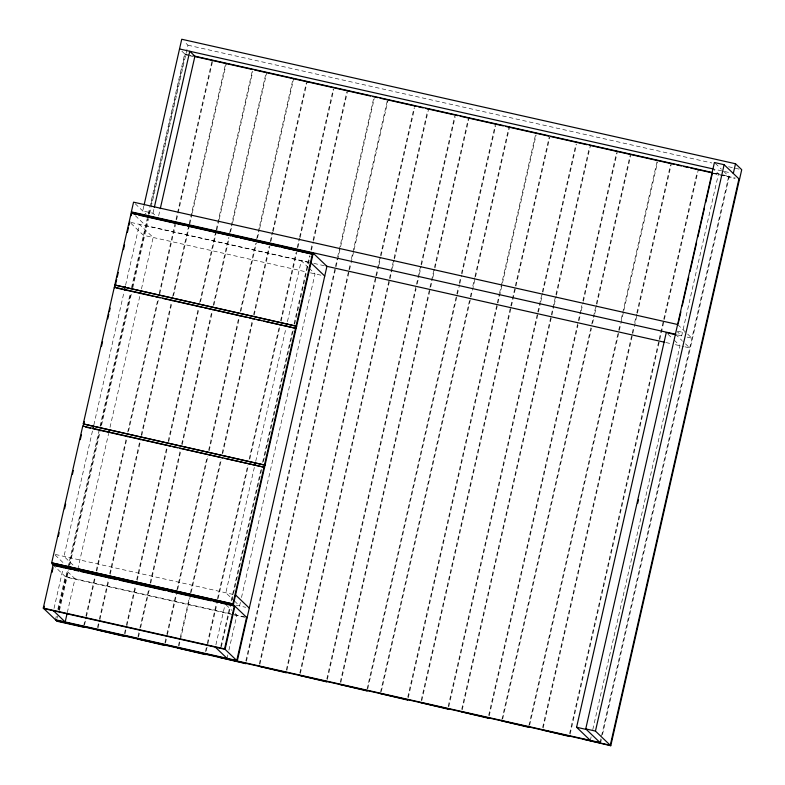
<?xml version="1.0" encoding="UTF-8"?>
<svg xmlns="http://www.w3.org/2000/svg" width="785" height="785" viewBox="0 0 785 785"><rect width="100%" height="100%" fill="white"/><g stroke="black" fill="none" stroke-linecap="round" stroke-linejoin="round"><path stroke-width="0.59" stroke-dasharray="3.92 2.94" d="M92.473 430.975L63.977 556.388L74.281 566.25M93.837 425.009L124.226 291.225M125.58 285.249L139.426 224.333L153.154 237.472L141.221 290.028M143.812 206.18L142.733 210.949L152.987 213.255L155.548 215.708M54.028 608.444L63.31 567.584M55.47 619.767L56.265 616.264M57.855 609.258L65.283 576.573L233.459 614.39M58.375 609.749L67.382 570.077M68.001 567.349L98.939 431.181M100.029 426.402L130.418 292.628M131.448 288.075L147.619 216.935M148.286 213.991L184.661 53.871L191.501 55.411M57.04 618.364L57.58 615.97M58.944 609.994L67.903 570.567M68.982 565.789L99.391 431.956M100.745 425.98L130.879 293.345M132.233 287.369L147.708 219.26M148.797 214.482L150.151 208.506M151.24 203.727L185.172 54.361L191.157 55.706M59.454 610.485L68.678 569.861M69.767 565.082L100.176 431.25M101.53 425.274L131.389 293.835M132.753 287.86L148.493 218.554M149.582 213.775L187.949 45.196L184.073 41.477M152.987 213.255L154.066 208.486M67.304 612.614L74.997 578.761L65.812 569.979M77.715 569.527L108.654 433.359M110.008 427.393L140.132 294.807M158.658 215.777L160.003 209.821M83.75 625.625L85.644 617.255M85.918 616.058L95.152 575.434M96.231 570.656L126.365 438.02M127.719 432.044L157.854 299.409M159.218 293.433L174.957 224.137M176.046 219.349L211.881 61.622M84.525 624.919L86.154 617.746M86.428 616.549L95.387 577.122M96.741 571.146L127.15 437.314M128.505 431.338L158.639 298.712M159.728 293.924L175.477 224.628M176.556 219.839L212.666 60.926M97.507 627.46L99.136 620.287M99.41 619.09L108.634 578.466M109.723 573.688L139.858 441.052M141.212 435.076L171.346 302.441M172.7 296.475L188.989 224.775M189.263 223.578L225.374 64.655M98.017 627.951L99.646 620.778M99.921 619.581L108.879 580.154M110.234 574.178L140.643 440.346M141.722 435.567L172.131 301.744M173.485 295.768L189.509 225.266M189.774 224.068L191.952 214.511M192.217 213.314L226.158 63.958M124.481 633.524L126.11 626.351M126.385 625.164L135.344 585.728M136.698 579.752L166.832 447.116M168.186 441.141L198.32 308.515M199.684 302.539L215.973 230.839M216.238 229.642L252.348 70.728M124.992 634.015L126.62 626.842M126.895 625.655L135.854 586.218M137.208 580.243L167.342 447.607M168.706 441.631L199.105 307.808M200.469 301.832L216.483 231.33M216.758 230.133L218.927 220.575M219.201 219.388L252.858 71.219M137.974 636.557L139.602 629.384M139.877 628.196L148.836 588.76M150.19 582.784L180.589 448.961M181.678 444.173L211.813 311.547M213.167 305.571L228.641 237.462M229.73 232.684L265.84 73.761M138.484 637.047L139.573 632.268M140.652 627.49L149.346 589.25M150.7 583.275L180.835 450.639M182.189 444.663L212.598 310.84M213.952 304.865L229.161 237.953M230.515 231.977L232.419 223.607M232.684 222.42L266.625 73.054M164.948 642.621L166.577 635.457M166.852 634.26L175.811 594.824M176.9 590.045L207.299 456.222M208.653 450.247L239.062 316.414M240.151 311.635L255.625 243.527M256.705 238.748L292.54 81.022M165.458 643.111L167.087 635.948M167.362 634.751L176.596 594.117M177.675 589.339L207.809 456.713M209.173 450.737L239.572 316.904M240.936 310.929L256.41 242.82M257.49 238.041L259.393 229.681M259.668 228.484L293.325 80.315M178.44 645.653L180.069 638.49M180.344 637.292L189.303 597.856M190.382 593.077L220.791 459.254M222.145 453.279L252.554 319.446M253.633 314.667L269.108 246.559M270.197 241.78L272.366 232.223M272.64 231.025L306.307 82.857M178.951 646.143L190.078 597.159M191.167 592.371L221.301 459.745M222.655 453.769L253.064 319.937M254.154 315.158L269.893 245.852M270.982 241.073L272.886 232.713M273.151 231.516L306.817 83.347M205.415 651.717L207.044 644.554M207.319 643.357L216.277 603.93M217.367 599.141L247.766 465.319M249.13 459.343L279.529 325.51M280.618 320.731L296.092 252.623M297.172 247.844L299.35 238.287M299.615 237.09L333.282 88.921M206.2 651.02L207.564 645.044M207.829 643.847L217.062 603.223M218.142 598.445L248.551 464.612M249.905 458.636L279.774 327.198M281.128 321.222L296.877 251.916M297.957 247.138L299.86 238.777M300.135 237.58L333.792 89.412M254.34 467.369L225.854 592.783L232.713 599.357M255.704 461.394L286.093 327.62M287.447 321.644L301.293 260.728L308.162 267.302M215.895 644.838L224.912 605.147M220.811 646.389L229.769 606.962M231.124 600.986L261.258 468.351M262.612 462.375L292.746 329.739M294.1 323.763L309.575 255.655M310.938 249.679L312.018 244.9M313.107 240.122L346.774 91.953M221.321 646.879L230.545 606.255M231.909 600.28L262.043 467.644M263.397 461.668L293.256 330.23M294.62 324.254L310.095 256.146M311.449 250.17L313.352 241.809M313.617 240.612L347.559 91.246M227.051 658.35L227.846 654.847M228.906 650.176L236.864 615.155L235.196 613.556M240.396 602.34L239.582 605.922L233.577 600.172M241.486 597.562L315.021 273.867L309.015 268.117M245.882 660.823L335.195 267.695M335.47 266.498L337.373 258.137M337.638 256.94L373.748 98.017M246.402 661.313L340.327 247.874M340.602 246.676L374.259 98.508M259.374 663.855L348.687 270.727M348.962 269.53L350.316 263.564M351.405 258.775L387.24 101.049M259.884 664.345L353.819 250.906M354.084 249.708L388.025 100.352M286.348 669.919L375.662 276.791M375.936 275.604L413.94 108.31M286.868 670.41L378.625 266.527M378.89 265.34L380.794 256.97M381.068 255.773L414.725 107.614M299.841 672.951L427.433 111.342M300.351 673.442L392.108 269.559M392.382 268.372L394.286 260.002M394.551 258.814L428.492 109.449M326.815 679.015L420.75 265.575M421.015 264.388L454.682 116.219M327.335 679.506L416.099 288.772M417.188 283.993L419.092 275.633M419.357 274.436L421.26 266.066M421.535 264.879L455.192 116.71M340.307 682.047L434.233 268.617M434.507 267.42L468.174 119.251M340.818 682.538L430.406 288.223M430.68 287.025L432.574 278.665M432.849 277.468L434.753 269.108M435.018 267.911L468.959 118.545M367.017 689.308L456.595 294.993M456.87 293.796L458.224 287.82M459.313 283.042L460.402 278.263M461.482 273.484L495.149 125.315M367.802 688.602L457.115 295.484M457.38 294.287L459.559 284.729M459.824 283.532L461.727 275.172M462.002 273.975L495.659 125.806M380.499 692.341L470.087 298.025M470.362 296.828L471.716 290.852M472.805 286.074L474.699 277.713M474.974 276.516L508.641 128.347M381.284 691.634L509.426 127.641M407.749 697.217L497.062 304.089M497.337 302.892L499.24 294.532M499.505 293.335L535.615 134.412M408.269 697.708L502.194 284.268M502.469 283.071L536.126 134.902M421.241 700.249L510.554 307.121M510.829 305.924L549.107 137.444M421.751 700.74L515.686 287.3M515.951 286.103L549.892 136.747M448.215 706.314L537.539 313.186M537.803 311.998L575.807 144.705M448.735 706.804L540.492 302.922M540.757 301.734L542.661 293.364M542.935 292.167L576.592 143.998M461.708 709.346L589.299 147.737M462.218 709.836L553.974 305.954M554.249 304.766L556.153 296.396M556.418 295.199L590.359 145.843M488.682 715.41L581.803 305.561M582.892 300.783L616.549 152.614M489.202 715.9L577.966 325.167M579.055 320.388L580.959 312.028M581.224 310.831L583.127 302.46M583.402 301.273L617.059 153.104M501.9 719.639L591.488 325.324M591.762 324.126L596.109 305.002M596.374 303.815L630.041 155.646M502.685 718.932L591.458 328.199M592.547 323.42L594.441 315.06M594.716 313.863L596.62 305.493M596.885 304.305L630.826 154.939M528.884 725.703L618.472 331.388M618.737 330.191L620.101 324.215M621.18 319.436L657.016 161.71M529.669 724.997L657.526 162.201M542.641 727.538L631.954 334.42M632.229 333.223L633.583 327.247M634.672 322.468L636.576 314.108M636.841 312.911L670.508 164.742M543.151 728.029L671.293 164.036M569.616 733.612L658.939 340.484M659.204 339.287L697.208 172.003M570.136 734.103L664.061 320.663M664.336 319.466L697.993 171.297M590.33 740.402L591.144 736.811M592.773 729.638L680.006 345.714L673.137 339.149M600.044 742.581L728.725 176.203L713.182 172.71M600.554 743.071L601.369 739.49M602.458 734.711L729.236 176.694L722.259 170.021M187.949 45.196L711.828 162.976M728.568 166.744L740.53 169.432M728.519 172.406L713.339 168.991L718.471 173.897L681.674 335.872L677.396 331.79M713.143 173.073L720.179 174.653M720.865 174.81L735.427 178.087M185.692 54.852L189.332 55.715M190.382 55.912L192.924 56.52M713.202 173.505L734.77 178.313M677.681 331.221L684.51 332.762M677.573 334.95L682.351 336.029M687.14 337.108L691.919 338.178L677.622 324.499M309.467 262.406L145.657 225.57L135.354 215.718M313.823 263.387L325.755 266.066M665.798 342.525L670.586 343.594M675.365 344.674L683.735 346.558M684.932 346.823L689.711 347.902L682.842 341.328M308.848 262.425L129.711 222.155L143.449 235.294L305.65 271.757M310.428 272.837L323.548 275.78M55.352 554.455L233.4 594.49M236.177 605.157L245.715 607.305M234.646 614.655L245.381 617.069M232.772 614.606L65.793 577.063L53.606 565.396M233.969 614.881L245.891 617.559M715.292 163.349L721.395 169.187M675.414 334.214L682.145 340.651M667.986 334.224L672.274 338.325M181.865 51.202L185.741 54.911M135.236 203.776L146.177 214.246M226.011 604.774L231.86 610.367M55.127 555.034L64.566 564.062"/><path stroke-width="1.18" d="M133.028 213.5L131.35 211.891L133.558 202.167L677.622 324.499M51.682 562.835L233.488 604.087L51.682 562.835L82.759 426.078L264.565 467.33L225.207 458.479M83.249 423.92L265.055 465.171L83.249 423.92L114.316 287.153L296.122 328.405L263.917 321.163M114.806 284.994L296.612 326.246L114.806 284.994L131.164 213.02L312.97 254.271L281.952 247.304M58.345 536.292L59.16 532.711M64.586 508.817L65.665 504.039M72.456 474.179L73.27 470.568M80.296 439.649L81.375 434.89M83.308 426.402L84.388 421.623M101.491 346.371L102.57 341.603M107.731 318.906L108.821 314.128M109.36 311.733L110.175 308.152M114.787 287.85L116.69 279.489M117.2 277.223L118.27 272.503M123.471 249.63L124.56 244.851M127.386 232.389L128.455 227.67M128.995 225.315L129.8 221.772M131.183 215.679L131.919 212.431L313.215 253.192L326.943 266.331L237.276 661.019L224.569 648.861L43.273 608.1L53.086 564.906L234.381 605.667L224.569 648.861M44.313 606.255L43.783 608.591L225.079 649.352L234.892 606.157L220.575 602.939M52.006 572.402L53.066 567.732M93.022 428.59L93.562 426.196M124.501 290.028L125.315 286.447M144.087 204.993L181.737 39.25L735.516 163.761L741.727 169.697L739.519 179.422L724.133 164.703L714.419 162.515L585.738 728.902L600.554 743.071M154.341 207.299L189.784 51.27L194.915 56.177L160.277 208.633M67.039 613.782L65.184 621.956L53.498 610.779M108.929 432.172L109.468 429.778M140.407 293.61L140.947 291.225M254.889 464.985L255.429 462.591M286.368 326.423L286.908 324.038M232.978 603.596L264.045 466.839M264.535 464.681L295.611 327.914M296.102 325.755L312.45 253.781M247.089 617.824L233.351 604.685L313.215 253.192M246.578 617.334L236.766 660.528L55.47 619.767M590.33 740.402L576.592 727.263L666.269 332.575L675.983 334.763M678.161 323.822L680.87 311.91M682.224 305.954L688.72 277.37M690.074 271.414L696.57 242.83M697.914 236.874L704.41 208.29M705.764 202.334L712.26 173.75M637.665 503.401L638.48 499.81M739.46 179.363L610.779 745.75L595.452 731.09L724.133 164.703M733.308 173.475L735.516 163.761M738.95 178.872L610.269 745.259L56.5 620.749M179.53 48.964L712.976 168.903M193.031 55.755L711.985 172.435M194.562 56.471L252.623 69.531M254.526 69.963L370.51 96.035M372.904 96.575L377.693 97.654M380.077 98.184L415.952 106.25M418.346 106.789L423.125 107.869M425.519 108.409L457.802 115.66M460.196 116.2L503.244 125.875M505.628 126.414L548.676 136.099M550.55 136.512L586.944 144.695M589.339 145.235L674.295 164.34M676.621 164.86L681.409 165.939M683.676 166.449L688.582 167.548M690.721 168.029L712.495 172.926M131.35 211.891L675.414 334.214M136.443 214.59L131.164 213.02M138.827 215.119L185.348 225.58M187.733 226.119L230.672 235.775M233.057 236.305L237.826 237.384M240.21 237.914L279.568 246.765M326.207 266.164L664.601 342.25M116.023 287.909L152.996 296.23M155.381 296.759L160.16 297.839M162.544 298.369L201.902 307.22M204.286 307.759L247.226 317.415M249.61 317.945L254.379 319.024M256.764 319.554L261.533 320.633M85.653 427.099L90.422 428.178M92.816 428.708L170.335 446.145M172.72 446.675L177.498 447.754M179.883 448.284L222.812 457.94M233.351 604.685L52.065 563.924L53.782 565.573M53.606 565.396L71.494 569.419M73.878 569.959L78.647 571.029M81.032 571.568L116.818 579.615M119.202 580.144L165.713 590.605M168.098 591.144L172.867 592.214M175.261 592.754L211.037 600.8M213.422 601.33L218.191 602.409M585.738 728.902L595.452 731.09M576.592 727.263L586.307 729.451M55.98 620.258L600.044 742.581M610.779 745.75L583.294 739.195M711.966 172.808L712.486 173.299M697.757 169.609L698.267 170.1M616.824 151.417L617.334 151.907M589.839 145.353L590.359 145.843M508.906 127.15L509.426 127.641M495.423 124.118L495.934 124.609M427.972 108.958L428.492 109.449M414.49 105.926L415 106.417M306.572 81.66L307.092 82.15M293.09 78.628L293.6 79.118M225.638 63.467L226.158 63.958M212.156 60.435L212.666 60.926M311.007 262.916L324.735 276.055M114.316 287.153L114.836 287.644M569.076 735.996L569.586 736.487L542.101 729.932M528.609 726.9L529.119 727.391L501.635 720.836M488.142 717.804L488.653 718.295L461.168 711.74M447.676 708.698L448.186 709.189L420.701 702.634M407.209 699.602L407.719 700.092L380.234 693.538M366.742 690.506L367.252 690.996L339.768 684.441M82.759 426.078L83.269 426.569M326.275 681.409L326.786 681.9L299.301 675.345M235.559 594.971L249.296 608.11M285.809 672.303L286.319 672.794L258.834 666.239M245.342 663.207L245.852 663.698L218.367 657.143M215.365 647.174L227.051 658.35M204.875 654.111L205.385 654.602L177.901 648.047M164.408 645.015L164.919 645.505L137.434 638.951M123.942 635.919L124.452 636.409L96.967 629.845M83.475 626.813L83.985 627.303L57.011 621.239L43.273 608.1"/></g></svg>
